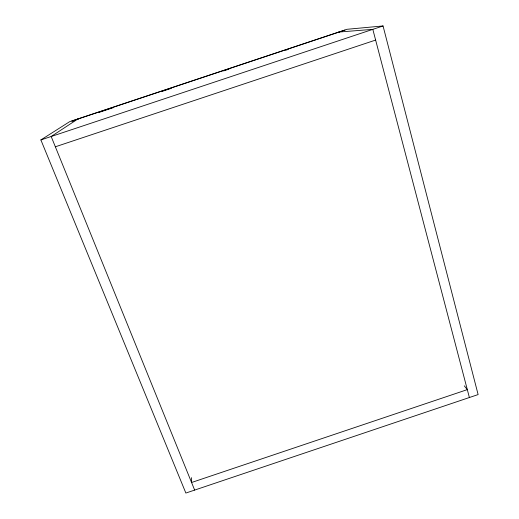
<?xml version="1.0" encoding="UTF-8"?>
<svg xmlns="http://www.w3.org/2000/svg" width="519" height="519" viewBox="0 0 519 519"><rect width="100%" height="100%" fill="white"/><g stroke="black" fill="none" stroke-linecap="round" stroke-linejoin="round"><path stroke-width="0.78" d="M191.589 477.662L191.569 482.501L467.308 389.626L464.284 385.818M40.878 139.929L69.702 121.647L347.049 29.291L383.048 25.95L478.122 394.576L185.86 493.05L40.878 139.929L383.048 25.95M71.732 121.076L344.992 30.083M72.504 121.245L74.652 120.531M98.993 112.422L113.596 107.556M161.266 91.681L171.264 88.353M223.546 70.941L228.931 69.15M285.826 50.207L288.136 49.435M55.351 146.793L375.626 40.073M194.651 490.085L51.173 136.497L78.045 118.87L78.233 119.338M338.881 32.535L338.745 32.055L372.817 29.356L469.384 397.528"/></g></svg>
